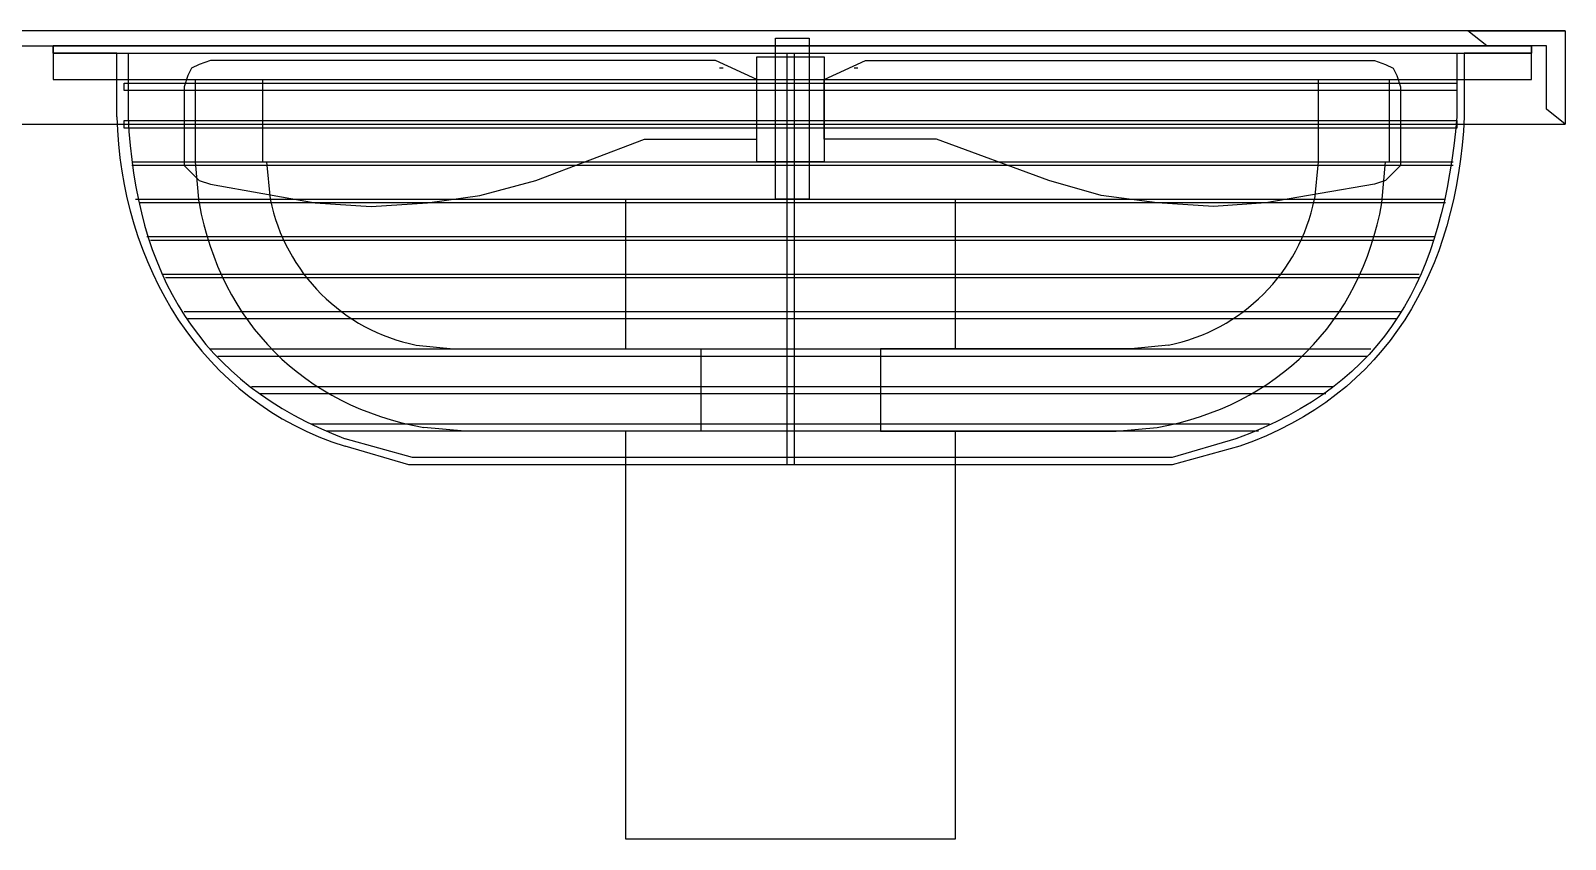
# Model space of a CAD drawing. Header units: metres. Extents: x 532250 to 532639, y 2673852 to 2674172.
# Drawn here: x 532452.502 to 532453.069, y 2674041.946 to 2674042.245 of the extents above; entities that cross this region are included whole.
import ezdxf

# ---------------------------------------------------------------- set-up
doc = ezdxf.new("R2010")
doc.units = ezdxf.units.M
doc.header["$MEASUREMENT"] = 0
doc.layers.add('IDT', color=7, linetype='Continuous')

# ---------------------------------------------------------------- blocks, each defined once
blk = doc.blocks.new('IDT')
at = {"layer": 'IDT', "color": 0, "lineweight": 25}
for p, q in [((14.08338042662788, 15.6617745172797), (14.08338042662788, 15.8125379130189)), ((14.08338042662788, 15.8125379130189), (14.20509766355488, 15.8125379130189)), ((14.20509766355488, 15.8125379130189), (14.20509766355488, 15.6617745172797)), ((13.9782609947363, 15.66730711895809), (14.00315770228943, 15.67422287105626)), ((13.97964414515607, 15.66454081811878), (14.00315770228943, 15.67145657021695)), ((14.00315770228943, 15.67422287105626), (14.28532038789334, 15.67422287105626)), ((14.00315770228943, 15.67145657021695), (14.28393723747357, 15.67145657021695)), ((14.14285589467161, 15.52207632489751), (14.14285589467161, 15.67422287105626)), ((14.14562219551115, 15.52207632489751), (14.14562219551115, 15.67422287105626)), ((14.28393723747357, 15.67145657021695), (14.30883394502669, 15.66454081811878)), ((14.28532038789334, 15.67422287105626), (14.30883394502669, 15.66730711895809)), ((14.32128229880325, 15.65900821644038), (13.96719579137905, 15.65900821644038)), ((13.97134524263791, 15.6617745172797), (14.31574969712509, 15.6617745172797)), ((14.0239049585837, 15.6617745172797), (14.00869030396805, 15.66039136685993)), ((14.11104343502009, 15.6617745172797), (14.0239049585837, 15.6617745172797)), ((14.11104343502009, 15.63134520804795), (14.11104343502009, 15.6617745172797)), ((14.17743465516222, 15.63134520804795), (14.17743465516222, 15.6617745172797)), ((14.17743465516222, 15.6617745172797), (14.26457313159861, 15.6617745172797)), ((14.26457313159861, 15.6617745172797), (14.27978778621471, 15.66039136685993)), ((13.94644853508478, 15.64794301308336), (14.34064640467821, 15.64794301308336)), ((14.3434127055173, 15.64517671224405), (13.9436822342457, 15.64517671224405)), ((14.3586273601334, 15.63134520804795), (13.92985073004937, 15.63134520804795)), ((13.93123388046914, 15.63411150888703), (14.35586105929386, 15.63411150888703)), ((14.0045408527092, 15.62996205762818), (14.01837235690553, 15.63134520804795)), ((14.01837235690553, 15.63134520804795), (14.11104343502009, 15.63134520804795)), ((14.08338042662788, 15.57601919126284), (14.08338042662788, 15.63134520804795)), ((14.26872258285746, 15.63134520804795), (14.17743465516222, 15.63134520804795)), ((14.20509766355488, 15.63134520804795), (14.20509766355488, 15.57601919126284)), ((14.2825540870538, 15.62996205762818), (14.26872258285746, 15.63134520804795)), ((13.92016867711189, 15.62028000469093), (14.36692626265111, 15.62028000469093)), ((14.36830941307088, 15.61751370385161), (13.91878552669257, 15.61751370385161)), ((13.91186977459418, 15.60506535007505), (14.37522516516881, 15.60506535007505)), ((14.37660831558858, 15.60368219965528), (13.91186977459418, 15.60368219965528)), ((13.90633717291556, 15.59123384587872), (14.38075776684744, 15.59123384587872)), ((14.38214091726675, 15.58985069545918), (13.90633717291556, 15.58985069545918)), ((13.96857894179882, 15.57740234168239), (13.98794304767378, 15.57878549210216)), ((13.98794304767378, 15.57878549210216), (14.00869030396805, 15.57740234168239)), ((14.29915189208921, 15.57878549210216), (14.27840463579494, 15.57740234168239)), ((14.31989914838394, 15.57740234168239), (14.29915189208921, 15.57878549210216)), ((13.9021877216567, 15.57740234168239), (14.38490721810629, 15.57740234168239)), ((14.38629036852561, 15.57601919126284), (13.9021877216567, 15.57601919126284)), ((13.92570127879051, 15.57740234168239), (13.92431812837074, 15.56218768706651)), ((13.9284675796296, 15.57048658958445), (13.96857894179882, 15.57740234168239)), ((13.94921483592432, 15.56218768706651), (13.95059798634364, 15.57601919126284)), ((14.00869030396805, 15.57740234168239), (14.02943756026232, 15.5746360408433)), ((14.02943756026232, 15.5746360408433), (14.04880166613728, 15.56910343916468)), ((14.20509766355488, 15.57601919126284), (14.08338042662788, 15.57601919126284)), ((14.13732306246791, 15.51654372321889), (14.13732306246791, 15.57601919126284)), ((14.13732306246791, 15.57601919126284), (14.14977164677001, 15.57601919126284)), ((14.14977164677001, 15.57601919126284), (14.14977164677001, 15.51654372321889)), ((14.25904052992044, 15.5746360408433), (14.23829327362571, 15.56910343916468)), ((14.27840463579494, 15.57740234168239), (14.25904052992044, 15.5746360408433)), ((14.3586273601334, 15.57048658958445), (14.31989914838394, 15.57740234168239)), ((14.33788010383867, 15.56218768706651), (14.33649695341936, 15.57601919126284)), ((14.36277681139225, 15.57740234168239), (14.36415996181157, 15.56218768706651)), ((13.91878552669257, 15.56357083748628), (13.92431812837074, 15.56910343916468)), ((13.92431812837074, 15.56910343916468), (13.9284675796296, 15.57048658958445)), ((14.04880166613728, 15.56910343916468), (14.09029617872582, 15.5538887845488)), ((14.23829327362571, 15.56910343916468), (14.19818191145649, 15.5538887845488)), ((14.36277681139225, 15.56910343916468), (14.3586273601334, 15.57048658958445)), ((14.36554311223134, 15.56633713832537), (14.36277681139225, 15.56910343916468)), ((13.89942142081762, 15.56357083748628), (14.38767351894538, 15.56357083748628)), ((14.38767351894538, 15.56218768706651), (13.89942142081762, 15.56218768706651)), ((13.91878552669257, 15.55942138622743), (13.91878552669257, 15.56357083748628)), ((13.92293497795143, 15.56218768706651), (13.92293497795143, 15.53175837783476)), ((13.94921483592432, 15.53175837783476), (13.94921483592432, 15.56218768706651)), ((14.13179069131482, 15.52345947531705), (14.13179069131482, 15.56218768706651)), ((14.13179069131482, 15.56218768706651), (14.15668739886794, 15.56218768706651)), ((14.15668739886794, 15.56218768706651), (14.15668739886794, 15.52345947531705)), ((14.33926325425844, 15.56218768706651), (14.33926325425844, 15.53175837783476)), ((14.36415996181157, 15.56218768706651), (14.36415996181157, 15.53175837783476)), ((14.36830941307088, 15.56357083748628), (14.36554311223134, 15.56633713832537)), ((14.36830941307088, 15.55942138622743), (14.36830941307088, 15.56357083748628)), ((13.91878552669257, 15.53452467867407), (13.91878552669257, 15.55942138622743)), ((14.36830941307088, 15.53452467867407), (14.36830941307088, 15.55942138622743)), ((13.89803827039785, 15.54697303245064), (13.89803827039785, 15.54973933328995)), ((13.89803827039785, 15.54973933328995), (14.39043981978446, 15.54973933328995)), ((14.09029617872582, 15.5538887845488), (14.13179069131482, 15.5538887845488)), ((14.13179069131482, 15.5538887845488), (14.13179069131482, 15.53175837783476)), ((14.19818191145649, 15.5538887845488), (14.15668739886794, 15.5538887845488)), ((14.15668739886794, 15.5538887845488), (14.15668739886794, 15.53175837783476)), ((14.39043981978446, 15.54973933328995), (14.39043981978446, 15.54697303245064)), ((15.05020256994592, 15.54835618287041), (13.85792690822862, 15.54835618287041)), ((13.85792690822862, 15.54835618287041), (13.86484266032701, 15.54282358119178)), ((13.85792690822862, 15.5137774223798), (13.85792690822862, 15.54835618287041)), ((13.89527196955876, 15.52207632489751), (13.89527196955876, 15.54558988203109)), ((14.39043981978446, 15.54697303245064), (13.89803827039785, 15.54697303245064)), ((13.89803827039785, 15.52207632489751), (13.89803827039785, 15.54558988203109)), ((14.38905666936515, 15.52207632489751), (14.38905666936515, 15.54558988203109)), ((14.393206120624, 15.54558988203109), (14.393206120624, 15.52207632489751)), ((13.86484266032701, 15.54282358119178), (13.86484266032701, 15.5193100240582)), ((13.89803827039785, 15.53314152825453), (13.89803827039785, 15.53590782909362)), ((13.89803827039785, 15.53590782909362), (14.39043981978446, 15.53590782909362)), ((14.39043981978446, 15.53314152825453), (13.89803827039785, 15.53314152825453)), ((13.92016867711189, 15.53037522741522), (13.91878552669257, 15.53452467867407)), ((14.36692626265111, 15.53037522741522), (14.36830941307088, 15.53452467867407)), ((14.39043981978446, 15.53590782909362), (14.39043981978446, 15.53314152825453)), ((14.41671967775736, 15.53175929993506), (13.87037526200564, 15.53175929993506)), ((13.87037526200564, 15.53175929993506), (13.87037526200564, 15.5193100240582)), ((13.92155182753166, 15.52760892657591), (13.92016867711189, 15.53037522741522)), ((13.92431812837074, 15.52622577615637), (13.92155182753166, 15.52760892657591)), ((14.13179069131482, 15.53175837783476), (14.11657603669872, 15.5248426257366)), ((14.11934233753826, 15.52760892657591), (14.12072548795757, 15.52760892657591)), ((14.15668739886794, 15.53175837783476), (14.17190205348405, 15.5248426257366)), ((14.16913575264451, 15.52760892657591), (14.17051890306428, 15.52760892657591)), ((14.36277681139225, 15.52622577615637), (14.36554311223134, 15.52760892657591)), ((14.36554311223134, 15.52760892657591), (14.36692626265111, 15.53037522741522)), ((14.41671967775736, 15.5193100240582), (14.41671967775736, 15.53175929993506)), ((13.87037526200564, 15.5193100240582), (13.87037526200564, 15.52207632489751)), ((13.87037526200564, 15.52207632489751), (13.89527196955876, 15.52207632489751)), ((14.41671967775736, 15.52207632489751), (13.87037526200564, 15.52207632489751)), ((13.87037526200564, 15.52207632489751), (13.87037526200564, 15.5193100240582)), ((13.9284675796296, 15.5248426257366), (13.92431812837074, 15.52622577615637)), ((14.11657603669872, 15.5248426257366), (13.9284675796296, 15.5248426257366)), ((14.15668739886794, 15.52345947531705), (14.13179069131482, 15.52345947531705)), ((14.17190205348405, 15.5248426257366), (14.3586273601334, 15.5248426257366)), ((14.3586273601334, 15.5248426257366), (14.36277681139225, 15.52622577615637)), ((14.393206120624, 15.52207632489751), (14.41671967775736, 15.52207632489751)), ((14.41671967775736, 15.52207632489751), (14.41671967775736, 15.5193100240582)), ((14.41671967775736, 15.5193100240582), (14.41671967775736, 15.52207632489751)), ((13.86484266032701, 15.5193100240582), (13.88697306704105, 15.5193100240582)), ((14.41671967775736, 15.5193100240582), (13.87037526200564, 15.5193100240582)), ((13.87037526200564, 15.5193100240582), (13.89803827039785, 15.5193100240582)), ((13.87037526200564, 15.5193100240582), (14.41671967775736, 15.5193100240582)), ((14.98519450022357, 15.5193100240582), (13.88697306704105, 15.5193100240582)), ((13.88697306704105, 15.5193100240582), (13.89388881913899, 15.5137774223798)), ((14.14977164677001, 15.51654372321889), (14.13732306246791, 15.51654372321889)), ((14.38905666936515, 15.5193100240582), (14.41671967775736, 15.5193100240582)), ((13.85792690822862, 15.5137774223798), (15.01424065903601, 15.5137774223798)), ((13.89388881913899, 15.5137774223798), (13.85792690822862, 15.5137774223798))]:
    blk.add_line(p, q, dxfattribs=at)
for centre, radius, start, end in [((14.01837160118637, 15.5621884427859), 0.06917045953473233, 101.5341324869502, 168.465867515646), ((14.26872333857662, 15.56218844278567), 0.06917045953480322, 11.53413248435401, 78.46586751304983)]:
    blk.add_arc(centre, radius, start, end, dxfattribs=at)
for points in [[(13.89527196955876, 15.54558988203109), (13.89808437541186, 15.60227599672874), (13.92344213310506, 15.64826574818119), (13.9782609947363, 15.66730711895809)], [(13.89803827039785, 15.54558988203109), (13.90301761190884, 15.60425851233015), (13.92348823811906, 15.64411629692233), (13.97964414515607, 15.66454081811878)], [(14.393206120624, 15.54558988203109), (14.39177686519022, 15.59978632597347), (14.36210828868914, 15.65073236642968), (14.30883394502669, 15.66730711895809)], [(14.38905666936515, 15.54558988203109), (14.38608289596303, 15.60345167458547), (14.36314565150386, 15.6437244043035), (14.30883394502669, 15.66454081811878)], [(14.00869030396805, 15.66039136685993), (13.96447559555398, 15.65241519944027), (13.93367744621017, 15.62161705009646), (13.92570127879051, 15.57740234168239)], [(14.36277681139225, 15.57740234168239), (14.35480064397214, 15.62161705009646), (14.32400249462879, 15.65241519944027), (14.27978778621471, 15.66039136685993)]]:
    blk.add_open_spline(points, degree=3, dxfattribs=at)

msp = doc.modelspace()

# ---------------------------------------------------------------- block references
at = {"layer": 'IDT', "color": 8, "rotation": 180}
msp.add_blockref('IDT', (532466.9272843674, 2674057.758854317), dxfattribs=at)

doc.saveas('drawing.dxf')
